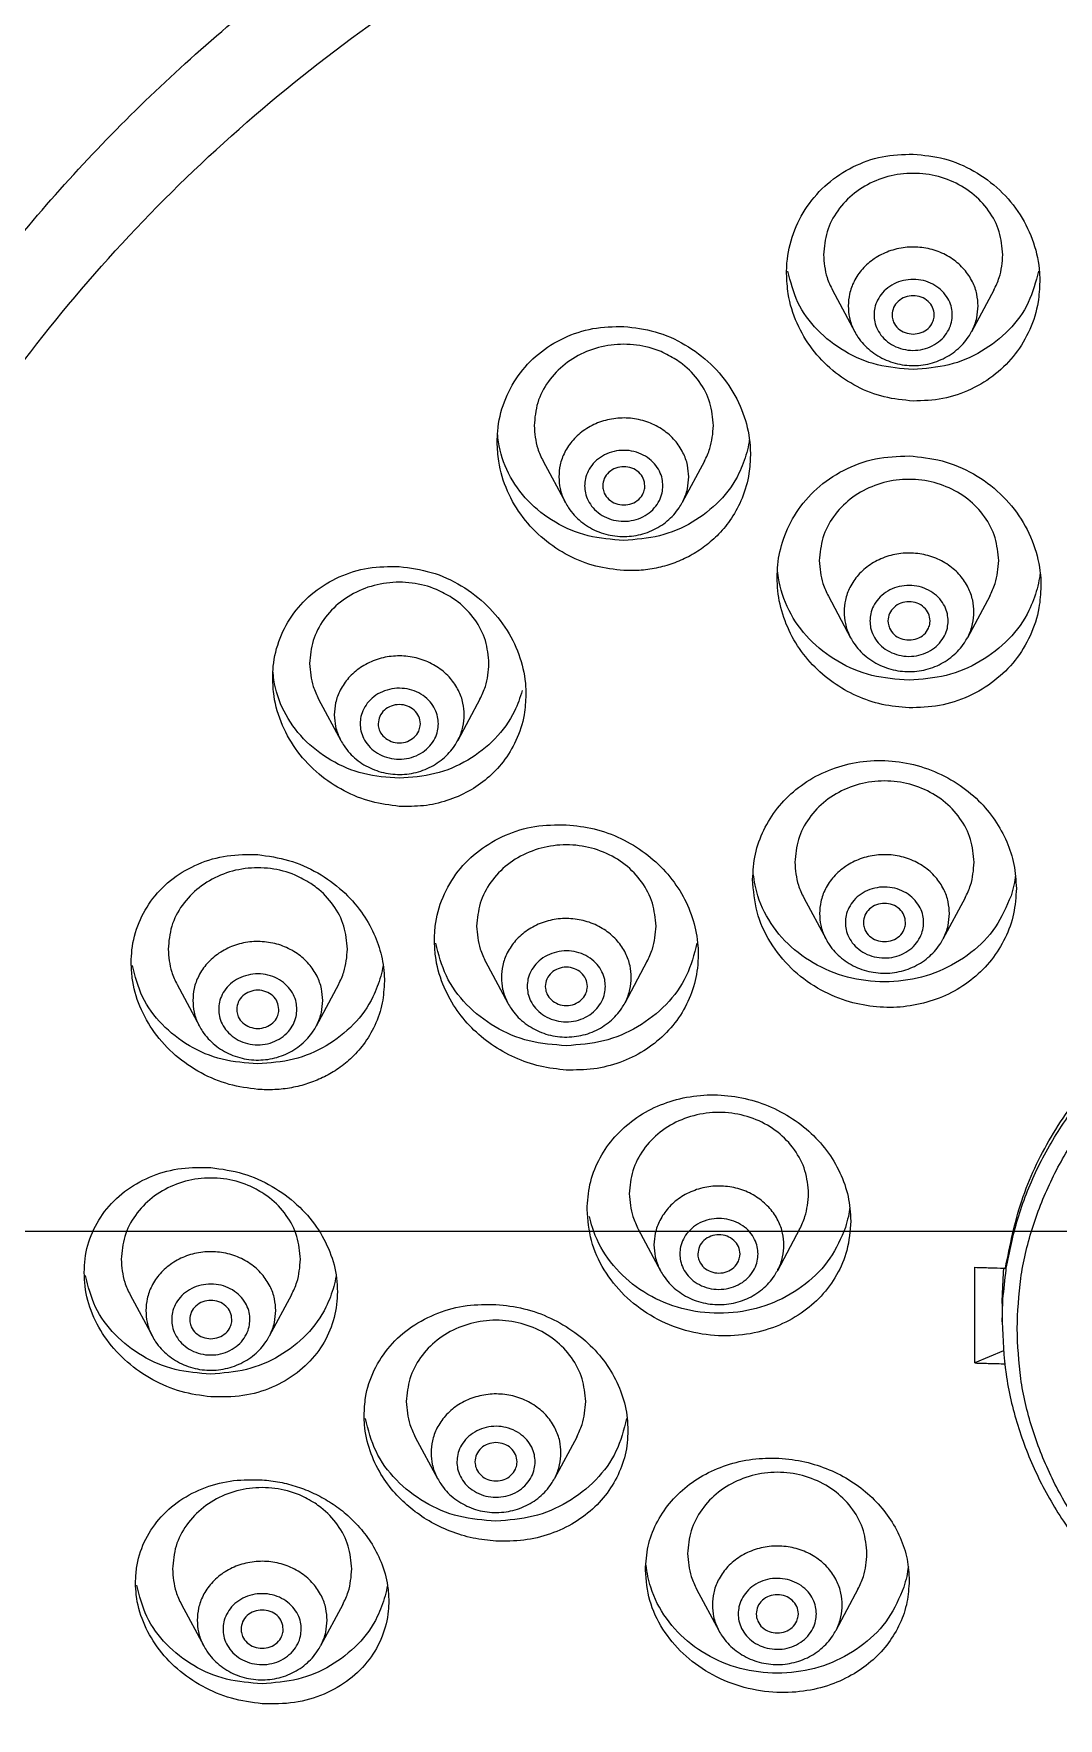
# Model space of a CAD drawing. Header units: millimetres. Extents: x 653 to 1073, y -85 to 509.
# Drawn here: x 808.85 to 812.74, y 172.05 to 178.44 of the extents above; entities that cross this region are included whole.
import ezdxf

# ---------------------------------------------------------------- set-up
doc = ezdxf.new("R2010")
doc.units = ezdxf.units.MM
doc.header["$MEASUREMENT"] = 0
doc.linetypes.add('CENTER', pattern=[2, 1.25, -0.25, 0.25, -0.25])
for name, color, linetype in [('CL', 1, 'CENTER'), ('D', 2, 'Continuous'), ('DWG', 7, 'Continuous')]:
    doc.layers.add(name, color=color, linetype=linetype)

msp = doc.modelspace()

# ---------------------------------------------------------------- linework, layer by layer
at = {"layer": 'CL', "ltscale": 5}
msp.add_line((807.0952, 173.8997), (821.2229, 173.8997), dxfattribs=at)
at = {"layer": 'D'}
for p, q in [((811.8804, 177.4663), (811.9646, 177.309)), ((812.492, 177.4663), (812.4078, 177.309)), ((812.1062, 177.3727), (812.1068, 177.3643)), ((812.2656, 177.3643), (812.2662, 177.3727)), ((810.7834, 176.8185), (810.8677, 176.6612)), ((811.3951, 176.8185), (811.3108, 176.6612)), ((811.0093, 176.7248), (811.0099, 176.7165)), ((811.1687, 176.7165), (811.1693, 176.7248)), ((811.8647, 176.3066), (811.949, 176.1493)), ((812.4764, 176.3066), (812.3921, 176.1493)), ((812.0905, 176.213), (812.0911, 176.2046)), ((812.2499, 176.2046), (812.2505, 176.213)), ((809.9323, 175.9167), (810.0166, 175.7595)), ((810.544, 175.9167), (810.4597, 175.7595)), ((810.1582, 175.8231), (810.1587, 175.8148)), ((810.3176, 175.8148), (810.3182, 175.8231)), ((811.7717, 175.1634), (811.8559, 175.0061)), ((812.3833, 175.1634), (812.2991, 175.0061)), ((811.9975, 175.0698), (811.9981, 175.0614)), ((812.1569, 175.0614), (812.1575, 175.0698)), ((810.5656, 174.9214), (810.6498, 174.7641)), ((811.1772, 174.9214), (811.093, 174.7641)), ((809.396, 174.8342), (809.4803, 174.677)), ((810.0077, 174.8342), (809.9234, 174.677)), ((810.7914, 174.8278), (810.792, 174.8194)), ((810.9508, 174.8194), (810.9514, 174.8278)), ((809.6218, 174.7406), (809.6224, 174.7323)), ((809.7812, 174.7323), (809.7818, 174.7406)), ((811.1441, 173.9073), (811.2283, 173.75)), ((811.7557, 173.9073), (811.6715, 173.75)), ((811.3699, 173.8137), (811.3705, 173.8053)), ((811.5293, 173.8053), (811.5299, 173.8137)), ((809.2179, 173.6587), (809.3022, 173.5014)), ((809.8296, 173.6587), (809.7453, 173.5014)), ((812.5236, 173.6253), (812.5236, 173.5563)), ((809.4437, 173.565), (809.4443, 173.5567)), ((809.6031, 173.5567), (809.6037, 173.565)), ((812.5286, 173.4461), (812.4203, 173.4004)), ((810.299, 173.1195), (810.3833, 172.9622)), ((810.9107, 173.1195), (810.8264, 172.9622)), ((810.5248, 173.0259), (810.5254, 173.0175)), ((810.6842, 173.0175), (810.6848, 173.0259)), ((811.3653, 172.5432), (811.4496, 172.3859)), ((811.977, 172.5432), (811.8927, 172.3859)), ((809.4124, 172.4852), (809.4967, 172.3279)), ((810.0241, 172.4852), (809.9398, 172.3279)), ((809.6383, 172.3916), (809.6389, 172.3832)), ((809.7977, 172.3832), (809.7983, 172.3916)), ((811.5912, 172.4496), (811.5918, 172.4412)), ((811.7506, 172.4412), (811.7512, 172.4496))]:
    msp.add_line(p, q, dxfattribs=at)
for points in [[(811.7062, 177.5295), (811.7079, 177.5689), (811.7325, 177.6815), (811.7847, 177.7836), (811.8618, 177.8696), (811.9581, 177.9334), (812.0685, 177.9718), (812.1862, 177.9823)], [(812.1862, 177.9823), (812.3045, 177.9641), (812.4168, 177.9174), (812.5145, 177.8452), (812.5914, 177.7521), (812.6422, 177.6456), (812.665, 177.5323), (812.6662, 177.4985)], [(812.5262, 177.6009), (812.5124, 177.6877), (812.4722, 177.7675), (812.4088, 177.8338), (812.3274, 177.8812), (812.2346, 177.9059), (812.1378, 177.9059), (812.045, 177.8812), (811.9635, 177.8338), (811.9002, 177.7675), (811.86, 177.6877), (811.8462, 177.6009)], [(812.4325, 177.4065), (812.4276, 177.4508), (812.4107, 177.4984), (812.3798, 177.5445), (812.3355, 177.5841), (812.2805, 177.6127), (812.2192, 177.6278), (812.1558, 177.6281), (812.0943, 177.6136), (812.039, 177.5855), (811.994, 177.5462), (811.9624, 177.4998), (811.945, 177.4517), (811.9399, 177.4065)], [(811.8462, 177.6009), (811.86, 177.5141), (811.8804, 177.4663)], [(812.492, 177.4663), (812.5124, 177.5141), (812.5262, 177.6009)], [(812.1862, 177.0461), (812.0764, 177.062), (811.9736, 177.1013), (811.8813, 177.1624), (811.8037, 177.2436), (811.7463, 177.3409), (811.7127, 177.4525), (811.7062, 177.5295)], [(812.1862, 177.1659), (812.051, 177.1835), (811.9267, 177.235), (811.8234, 177.316), (811.7496, 177.4202), (811.7111, 177.539)], [(812.3345, 177.3727), (812.3316, 177.3992), (812.3214, 177.4279), (812.3028, 177.4557), (812.2762, 177.4796), (812.2431, 177.4969), (812.2061, 177.5059), (812.1679, 177.5061), (812.1308, 177.4974), (812.0975, 177.4804), (812.0704, 177.4567), (812.0514, 177.4288), (812.0409, 177.3999), (812.0379, 177.3727)], [(812.6613, 177.539), (812.6228, 177.4202), (812.549, 177.316), (812.4457, 177.235), (812.3214, 177.1835), (812.1862, 177.1659)], [(812.6662, 177.4985), (812.6596, 177.4216), (812.6281, 177.3172), (812.5735, 177.2252), (812.4987, 177.1489), (812.4057, 177.0909), (812.2986, 177.0555), (812.1862, 177.0461)], [(812.2662, 177.3727), (812.2601, 177.4005), (812.2428, 177.424), (812.2168, 177.4397), (812.1862, 177.4452), (812.1556, 177.4397), (812.1296, 177.424), (812.1123, 177.4005), (812.1062, 177.3727)], [(811.9399, 177.4065), (811.9448, 177.3623), (811.9617, 177.3147), (811.9645, 177.3092)], [(812.0379, 177.3727), (812.0408, 177.3462), (812.051, 177.3175), (812.0695, 177.2897), (812.0962, 177.2658), (812.1293, 177.2486), (812.1663, 177.2395), (812.2045, 177.2393), (812.2416, 177.248), (812.2749, 177.265), (812.302, 177.2887), (812.321, 177.3166), (812.3315, 177.3456), (812.3345, 177.3727)], [(812.4078, 177.3092), (812.41, 177.3133), (812.4274, 177.3614), (812.4325, 177.4065)], [(810.6093, 176.8904), (810.6113, 176.9325), (810.6367, 177.0431), (810.689, 177.1417), (810.7658, 177.2242), (810.8618, 177.2849), (810.9718, 177.3206), (811.0893, 177.3288)], [(811.0893, 177.3288), (811.2082, 177.3084), (811.3209, 177.2597), (811.4188, 177.186), (811.4955, 177.0922), (811.5458, 176.9862), (811.568, 176.8759), (811.5693, 176.8415)], [(811.9646, 177.3091), (811.9769, 177.2887), (812.0234, 177.2379), (812.0838, 177.2014), (812.1528, 177.1827), (812.2243, 177.1833), (812.2922, 177.203), (812.3511, 177.2397), (812.3963, 177.2899), (812.4078, 177.3091)], [(812.1067, 177.3643), (812.1123, 177.345), (812.1296, 177.3214), (812.1556, 177.3057), (812.1862, 177.3002), (812.2168, 177.3057), (812.2428, 177.3214), (812.2601, 177.345), (812.2656, 177.3643)], [(811.2871, 177.2037), (811.2305, 177.2334), (811.1376, 177.2581), (811.0409, 177.2581), (810.948, 177.2334), (810.8666, 177.1859), (810.8032, 177.1197), (810.763, 177.0399), (810.7493, 176.9531)], [(811.4293, 176.9531), (811.4155, 177.0399), (811.3753, 177.1197), (811.3119, 177.1859), (811.2871, 177.2037)], [(811.0893, 176.518), (810.954, 176.5357), (810.8298, 176.5871), (810.7265, 176.6682), (810.6526, 176.7723), (810.6141, 176.8912), (810.6104, 176.9234)], [(810.7493, 176.9531), (810.763, 176.8662), (810.7834, 176.8184)], [(811.3356, 176.7587), (811.3307, 176.8029), (811.3137, 176.8505), (811.2828, 176.8967), (811.2385, 176.9362), (811.1836, 176.9649), (811.1222, 176.9799), (811.0589, 176.9802), (810.9974, 176.9658), (810.942, 176.9376), (810.8971, 176.8983), (810.8655, 176.8519), (810.8481, 176.8039), (810.843, 176.7587)], [(811.3951, 176.8184), (811.4155, 176.8662), (811.4293, 176.9531)], [(811.0893, 176.4039), (810.9827, 176.4207), (810.8798, 176.4607), (810.7868, 176.5224), (810.7074, 176.6053), (810.6486, 176.7049), (810.6152, 176.8177), (810.6093, 176.8904)], [(811.2376, 176.7248), (811.2347, 176.7514), (811.2245, 176.7801), (811.2059, 176.8079), (811.1792, 176.8317), (811.1461, 176.849), (811.1091, 176.8581), (811.0709, 176.8582), (811.0339, 176.8495), (811.0005, 176.8326), (810.9735, 176.8089), (810.9545, 176.7809), (810.944, 176.752), (810.9409, 176.7248)], [(811.5656, 176.8995), (811.5644, 176.8912), (811.5558, 176.8506)], [(811.1693, 176.7248), (811.1632, 176.7526), (811.1458, 176.7761), (811.1199, 176.7918), (811.0893, 176.7974), (811.0586, 176.7918), (811.0327, 176.7761), (811.0154, 176.7526), (811.0093, 176.7248)], [(811.5558, 176.8506), (811.5259, 176.7723), (811.452, 176.6682), (811.3488, 176.5871), (811.2245, 176.5357), (811.0893, 176.518)], [(811.5693, 176.8415), (811.5636, 176.7716), (811.5375, 176.6783), (811.497, 176.6019), (811.4489, 176.542), (811.3965, 176.4956), (811.3413, 176.4601), (811.2828, 176.4335), (811.2205, 176.4149), (811.1553, 176.405), (811.0893, 176.4039)], [(811.6705, 176.377), (811.6731, 176.4256), (811.6948, 176.523), (811.7436, 176.6231), (811.8207, 176.7132), (811.9225, 176.7834), (812.043, 176.8267), (812.1705, 176.8384)], [(812.1705, 176.8384), (812.2956, 176.8192), (812.4145, 176.7699), (812.5166, 176.6944), (812.5955, 176.5987), (812.6478, 176.4878), (812.6696, 176.373), (812.6705, 176.3444)], [(810.843, 176.7587), (810.8478, 176.7144), (810.8648, 176.6668), (810.8676, 176.6613)], [(811.3109, 176.6613), (811.313, 176.6654), (811.3305, 176.7135), (811.3356, 176.7587)], [(812.5105, 176.4412), (812.4967, 176.528), (812.4565, 176.6078), (812.3932, 176.6741), (812.3118, 176.7215), (812.2189, 176.7462), (812.1221, 176.7462), (812.0293, 176.7215), (811.9479, 176.6741), (811.8845, 176.6078), (811.8443, 176.528), (811.8305, 176.4412)], [(810.9409, 176.7248), (810.9439, 176.6983), (810.954, 176.6696), (810.9726, 176.6418), (810.9993, 176.618), (811.0324, 176.6007), (811.0694, 176.5916), (811.1076, 176.5915), (811.1447, 176.6002), (811.178, 176.6171), (811.205, 176.6408), (811.224, 176.6688), (811.2345, 176.6977), (811.2376, 176.7248)], [(811.0098, 176.7165), (811.0154, 176.6971), (811.0327, 176.6736), (811.0586, 176.6579), (811.0893, 176.6523), (811.1199, 176.6579), (811.1458, 176.6736), (811.1632, 176.6971), (811.1687, 176.7165)], [(810.8677, 176.6612), (810.88, 176.6409), (810.9264, 176.59), (810.9868, 176.5535), (811.0559, 176.5348), (811.1273, 176.5355), (811.1953, 176.5551), (811.2542, 176.5918), (811.2993, 176.642), (811.3108, 176.6612)], [(809.7582, 175.9956), (809.7606, 176.041), (809.7864, 176.1472), (809.8386, 176.2422), (809.9152, 176.3216), (810.0109, 176.3796), (810.1208, 176.4129), (810.2382, 176.4191)], [(810.2382, 176.4191), (810.3593, 176.3967), (810.4732, 176.3458), (810.5712, 176.2705), (810.6468, 176.1768), (810.6957, 176.0725), (810.7172, 175.9629), (810.7181, 175.9335)], [(811.8305, 176.4412), (811.8443, 176.3544), (811.8647, 176.3065)], [(812.4168, 176.2468), (812.4119, 176.291), (812.395, 176.3386), (812.3641, 176.3848), (812.3198, 176.4243), (812.2649, 176.453), (812.2035, 176.468), (812.1401, 176.4683), (812.0786, 176.4539), (812.0233, 176.4257), (811.9783, 176.3864), (811.9467, 176.34), (811.9293, 176.292), (811.9242, 176.2468)], [(812.4763, 176.3065), (812.4967, 176.3544), (812.5105, 176.4412)], [(810.4377, 176.3009), (810.3794, 176.3317), (810.2865, 176.3564), (810.1898, 176.3564), (810.0969, 176.3317), (810.0155, 176.2842), (809.9521, 176.218), (809.9119, 176.1382), (809.8982, 176.0514)], [(812.1705, 175.8832), (812.0683, 175.8966), (811.9718, 175.9289), (811.8832, 175.9792), (811.8051, 176.0465), (811.741, 176.13), (811.696, 176.2255), (811.6732, 176.3273), (811.6705, 176.377)], [(812.1705, 175.988), (812.0297, 176.0064), (811.9002, 176.06), (811.7926, 176.1444), (811.7157, 176.2529), (811.6756, 176.3767), (811.6717, 176.4106)], [(812.3188, 176.213), (812.3159, 176.2395), (812.3058, 176.2682), (812.2872, 176.296), (812.2605, 176.3198), (812.2274, 176.3371), (812.1904, 176.3462), (812.1522, 176.3464), (812.1151, 176.3377), (812.0818, 176.3207), (812.0547, 176.297), (812.0357, 176.2691), (812.0253, 176.2401), (812.0222, 176.213)], [(812.6654, 176.3767), (812.6564, 176.3345)], [(812.6679, 176.3951), (812.6654, 176.3767)], [(810.5782, 176.0514), (810.5644, 176.1382), (810.5242, 176.218), (810.4608, 176.2842), (810.4377, 176.3009)], [(812.2505, 176.213), (812.2444, 176.2407), (812.2271, 176.2642), (812.2011, 176.28), (812.1705, 176.2855), (812.1399, 176.28), (812.1139, 176.2642), (812.0966, 176.2407), (812.0905, 176.213)], [(812.6705, 176.3444), (812.6629, 176.2619), (812.6296, 176.1568), (812.5725, 176.0639), (812.4943, 175.9866), (812.3969, 175.9277), (812.2855, 175.8924), (812.1705, 175.8832)], [(812.6564, 176.3345), (812.6253, 176.2529), (812.5484, 176.1444), (812.4408, 176.06), (812.3114, 176.0064), (812.1705, 175.988)], [(811.9242, 176.2468), (811.9291, 176.2026), (811.946, 176.155), (811.9489, 176.1495)], [(812.3921, 176.1494), (812.3943, 176.1536), (812.4117, 176.2016), (812.4168, 176.2468)], [(812.0222, 176.213), (812.0251, 176.1865), (812.0353, 176.1578), (812.0539, 176.13), (812.0805, 176.1061), (812.1136, 176.0888), (812.1507, 176.0798), (812.1889, 176.0796), (812.2259, 176.0883), (812.2593, 176.1053), (812.2863, 176.129), (812.3053, 176.1569), (812.3158, 176.1858), (812.3188, 176.213)], [(812.0911, 176.2046), (812.0966, 176.1852), (812.1139, 176.1617), (812.1399, 176.146), (812.1705, 176.1405), (812.2011, 176.146), (812.2271, 176.1617), (812.2444, 176.1852), (812.25, 176.2046)], [(811.9489, 176.1493), (811.9612, 176.129), (812.0077, 176.0782), (812.0681, 176.0416), (812.1371, 176.0229), (812.2086, 176.0236), (812.2766, 176.0432), (812.3355, 176.0799), (812.3806, 176.1301), (812.3921, 176.1493)], [(809.8982, 176.0514), (809.9119, 175.9645), (809.9323, 175.9167)], [(810.4845, 175.857), (810.4796, 175.9012), (810.4626, 175.9488), (810.4317, 175.995), (810.3874, 176.0345), (810.3325, 176.0632), (810.2711, 176.0782), (810.2078, 176.0785), (810.1463, 176.0641), (810.0909, 176.0359), (810.046, 175.9966), (810.0144, 175.9502), (809.9969, 175.9022), (809.9918, 175.857)], [(810.544, 175.9167), (810.5644, 175.9645), (810.5782, 176.0514)], [(810.2382, 175.51), (810.1329, 175.5279), (810.0288, 175.569), (809.9339, 175.6325), (809.8537, 175.7171), (809.7957, 175.8168), (809.7634, 175.9281), (809.7582, 175.9956)], [(810.2382, 175.6163), (810.1029, 175.634), (809.9786, 175.6854), (809.8754, 175.7665), (809.8015, 175.8706), (809.763, 175.9894), (809.7591, 176.0235)], [(810.3865, 175.8231), (810.3835, 175.8497), (810.3734, 175.8783), (810.3548, 175.9062), (810.3281, 175.93), (810.295, 175.9473), (810.258, 175.9564), (810.2198, 175.9565), (810.1827, 175.9478), (810.1494, 175.9309), (810.1224, 175.9072), (810.1034, 175.8792), (810.0929, 175.8503), (810.0898, 175.8231)], [(810.7046, 175.9489), (810.6748, 175.8706), (810.6009, 175.7665), (810.4977, 175.6854), (810.3734, 175.634), (810.2382, 175.6163)], [(810.7181, 175.9335), (810.7111, 175.8569), (810.6803, 175.7593), (810.6316, 175.679), (810.5717, 175.6163), (810.5009, 175.5673), (810.4189, 175.5319), (810.3296, 175.5125), (810.2382, 175.51)], [(809.9918, 175.857), (809.9967, 175.8127), (810.0137, 175.7651), (810.0165, 175.7596)], [(810.3182, 175.8231), (810.3121, 175.8509), (810.2947, 175.8744), (810.2688, 175.8901), (810.2382, 175.8956), (810.2075, 175.8901), (810.1816, 175.8744), (810.1642, 175.8509), (810.1582, 175.8231)], [(810.4598, 175.7596), (810.4619, 175.7637), (810.4794, 175.8118), (810.4845, 175.857)], [(810.0898, 175.8231), (810.0928, 175.7966), (810.1029, 175.7679), (810.1215, 175.7401), (810.1482, 175.7163), (810.1813, 175.699), (810.2183, 175.6899), (810.2565, 175.6898), (810.2936, 175.6985), (810.3269, 175.7154), (810.3539, 175.7391), (810.3729, 175.7671), (810.3834, 175.796), (810.3865, 175.8231)], [(810.1587, 175.8147), (810.1642, 175.7954), (810.1816, 175.7719), (810.2075, 175.7562), (810.2382, 175.7506), (810.2688, 175.7562), (810.2947, 175.7719), (810.3121, 175.7954), (810.3176, 175.8147)], [(810.0166, 175.7595), (810.0289, 175.7391), (810.0753, 175.6883), (810.1357, 175.6518), (810.2048, 175.6331), (810.2762, 175.6337), (810.3442, 175.6534), (810.4031, 175.6901), (810.4482, 175.7403), (810.4597, 175.7595)], [(811.5775, 175.2325), (811.5883, 175.3289), (811.6202, 175.4201), (811.672, 175.5028), (811.7417, 175.5734), (811.8289, 175.6298), (811.9301, 175.6675), (812.038, 175.6832), (812.1468, 175.6765), (812.2548, 175.647), (812.3531, 175.5966), (812.4341, 175.5315), (812.4963, 175.4571), (812.5408, 175.3761), (812.568, 175.2898), (812.5775, 175.199)], [(812.4175, 175.298), (812.4037, 175.3848), (812.3635, 175.4646), (812.3002, 175.5309), (812.2187, 175.5783), (812.1259, 175.603), (812.0291, 175.603), (811.9363, 175.5783), (811.8548, 175.5309), (811.7915, 175.4646), (811.7513, 175.3848), (811.7375, 175.298)], [(810.3714, 175.0019), (810.3747, 175.0556), (810.4039, 175.1654), (810.4615, 175.2638), (810.5418, 175.3429), (810.6406, 175.4004), (810.7525, 175.4336), (810.8714, 175.4406)], [(810.8714, 175.4406), (810.977, 175.4245), (811.0783, 175.3879), (811.1701, 175.3325), (811.2474, 175.2621), (811.3077, 175.1795), (811.3486, 175.0888), (811.3692, 174.9931), (811.3714, 174.9489)], [(809.2218, 174.9172), (809.2248, 174.9662), (809.2516, 175.0693), (809.3044, 175.1608), (809.381, 175.2367), (809.4763, 175.2915), (809.5854, 175.3224), (809.7018, 175.3272)], [(809.7018, 175.3272), (809.8188, 175.3052), (809.929, 175.2575), (810.0227, 175.1896), (810.0946, 175.1092), (810.1422, 175.0271), (810.1706, 174.9434), (810.1817, 174.8548), (810.1818, 174.8472)], [(811.2114, 175.056), (811.1976, 175.1428), (811.1574, 175.2226), (811.0941, 175.2888), (811.0126, 175.3363), (810.9198, 175.361), (810.823, 175.361), (810.7302, 175.3363), (810.6487, 175.2888), (810.5854, 175.2226), (810.5452, 175.1428), (810.5314, 175.056)], [(812.3238, 175.1036), (812.3189, 175.1478), (812.302, 175.1954), (812.2711, 175.2415), (812.2268, 175.2811), (812.1719, 175.3098), (812.1105, 175.3248), (812.0471, 175.3251), (811.9856, 175.3107), (811.9302, 175.2825), (811.8853, 175.2432), (811.8537, 175.1968), (811.8363, 175.1487), (811.8312, 175.1036)], [(809.9024, 175.2177), (809.8431, 175.2492), (809.7502, 175.2739), (809.6534, 175.2739), (809.5606, 175.2492), (809.4792, 175.2017), (809.4158, 175.1355), (809.3756, 175.0557), (809.3618, 174.9689)], [(811.7375, 175.298), (811.7513, 175.2112), (811.7717, 175.1633)], [(812.3833, 175.1633), (812.4037, 175.2112), (812.4175, 175.298)], [(810.0418, 174.9689), (810.028, 175.0557), (809.9878, 175.1355), (809.9245, 175.2017), (809.9024, 175.2177)], [(812.5775, 175.199), (812.5667, 175.1029), (812.5348, 175.0114), (812.4829, 174.9286), (812.4141, 174.8588), (812.3311, 174.8043), (812.2376, 174.7675), (812.1368, 174.7495), (812.0352, 174.7513), (811.9322, 174.7732), (811.8242, 174.8211), (811.7242, 174.8967), (811.6453, 174.9952), (811.5945, 175.1108), (811.5775, 175.2325)], [(811.5867, 175.2117), (811.5799, 175.2543)], [(812.5572, 175.1703), (812.4981, 175.053), (812.4049, 174.9555), (812.2852, 174.8858), (812.1487, 174.8494), (812.0063, 174.8494), (811.8698, 174.8858), (811.7501, 174.9555), (811.6569, 175.053), (811.5978, 175.1703), (811.5867, 175.2117)], [(812.2258, 175.0698), (812.2229, 175.0963), (812.2127, 175.1249), (812.1942, 175.1527), (812.1675, 175.1766), (812.1344, 175.1939), (812.0974, 175.203), (812.0592, 175.2032), (812.0221, 175.1944), (811.9887, 175.1775), (811.9617, 175.1537), (811.9427, 175.1258), (811.9322, 175.0969), (811.9292, 175.0698)], [(812.5683, 175.2117), (812.5572, 175.1703)], [(812.5746, 175.2496), (812.5683, 175.2117)], [(812.1575, 175.0698), (812.1514, 175.0975), (812.1341, 175.121), (812.1081, 175.1367), (812.0775, 175.1423), (812.0469, 175.1367), (812.0209, 175.121), (812.0036, 175.0975), (811.9975, 175.0698)], [(811.1177, 174.8616), (811.1128, 174.9058), (811.0959, 174.9534), (811.065, 174.9996), (811.0207, 175.0391), (810.9658, 175.0678), (810.9044, 175.0828), (810.841, 175.0831), (810.7795, 175.0687), (810.7241, 175.0405), (810.6792, 175.0012), (810.6476, 174.9548), (810.6302, 174.9067), (810.6251, 174.8616)], [(811.8312, 175.1036), (811.8361, 175.0594), (811.853, 175.0118), (811.8558, 175.0063)], [(812.2991, 175.0062), (812.3013, 175.0104), (812.3187, 175.0584), (812.3238, 175.1036)], [(810.5314, 175.056), (810.5452, 174.9692), (810.5656, 174.9213)], [(811.1772, 174.9213), (811.1976, 174.9692), (811.2114, 175.056)], [(811.9292, 175.0698), (811.9321, 175.0432), (811.9423, 175.0146), (811.9608, 174.9868), (811.9875, 174.9629), (812.0206, 174.9456), (812.0576, 174.9366), (812.0958, 174.9364), (812.1329, 174.9451), (812.1663, 174.9621), (812.1933, 174.9858), (812.2123, 175.0137), (812.2228, 175.0426), (812.2258, 175.0698)], [(811.998, 175.0614), (812.0036, 175.042), (812.0209, 175.0185), (812.0469, 175.0028), (812.0775, 174.9973), (812.1081, 175.0028), (812.1341, 175.0185), (812.1514, 175.042), (812.1569, 175.0614)], [(812.5362, 173.7598), (812.598, 174.0154), (812.7094, 174.2567), (812.8669, 174.476), (813.0653, 174.6661), (813.2982, 174.8207), (813.5579, 174.935), (813.8361, 175.005), (814.1236, 175.0286)], [(812.5394, 173.7592), (812.5827, 173.9465), (812.6556, 174.1331), (812.7561, 174.309), (812.8819, 174.4707), (813.0311, 174.6156), (813.2003, 174.7405), (813.3871, 174.8436), (813.5873, 174.9224), (813.7979, 174.976), (814.0141, 175.003), (814.2329, 175.003), (814.4491, 174.976), (814.6597, 174.9225), (814.8599, 174.8437), (815.0468, 174.7406), (815.2161, 174.6157), (815.3653, 174.4708), (815.4911, 174.3091), (815.5916, 174.1331), (815.6646, 173.9465), (815.7088, 173.7532), (815.7208, 173.642)], [(809.3618, 174.9689), (809.3756, 174.882), (809.396, 174.8342)], [(809.9481, 174.7745), (809.9432, 174.8187), (809.9263, 174.8663), (809.8954, 174.9125), (809.8511, 174.952), (809.7961, 174.9807), (809.7348, 174.9957), (809.6714, 174.996), (809.6099, 174.9816), (809.5546, 174.9534), (809.5096, 174.9141), (809.478, 174.8677), (809.4606, 174.8197), (809.4555, 174.7745)], [(810.0076, 174.8342), (810.028, 174.882), (810.0418, 174.9689)], [(810.8714, 174.5105), (810.7722, 174.5251), (810.6762, 174.5579), (810.5883, 174.6074), (810.5126, 174.6708), (810.451, 174.7463), (810.4036, 174.8364), (810.3755, 174.943), (810.3714, 175.0019)], [(810.8714, 174.6028), (810.7305, 174.6212), (810.6011, 174.6748), (810.4935, 174.7592), (810.4166, 174.8677), (810.3765, 174.9915)], [(811.0197, 174.8278), (811.0168, 174.8543), (811.0066, 174.8829), (810.9881, 174.9108), (810.9614, 174.9346), (810.9283, 174.9519), (810.8913, 174.961), (810.8531, 174.9611), (810.816, 174.9524), (810.7827, 174.9355), (810.7556, 174.9117), (810.7366, 174.8838), (810.7261, 174.8549), (810.7231, 174.8278)], [(811.3663, 174.9915), (811.3262, 174.8677), (811.2493, 174.7592), (811.1417, 174.6748), (811.0123, 174.6212), (810.8714, 174.6028)], [(811.3714, 174.9489), (811.3682, 174.8969), (811.346, 174.8038), (811.3036, 174.7187), (811.2424, 174.6441), (811.1652, 174.5836), (811.0746, 174.5398), (810.9751, 174.5151), (810.8714, 174.5105)], [(811.8559, 175.0061), (811.8682, 174.9858), (811.9147, 174.935), (811.9751, 174.8984), (812.0441, 174.8797), (812.1156, 174.8804), (812.1835, 174.9), (812.2424, 174.9367), (812.2876, 174.9869), (812.2991, 175.0061)], [(809.7018, 174.437), (809.5939, 174.4563), (809.487, 174.4998), (809.3902, 174.5663), (809.3104, 174.653), (809.255, 174.7522), (809.2259, 174.8593), (809.2218, 174.9172)], [(809.7018, 174.5338), (809.5666, 174.5515), (809.4423, 174.6029), (809.3391, 174.684), (809.2652, 174.7881), (809.2267, 174.9069)], [(810.1772, 174.9086), (810.1769, 174.9069), (810.1683, 174.8664)], [(810.9514, 174.8278), (810.9453, 174.8555), (810.928, 174.879), (810.902, 174.8947), (810.8714, 174.9003), (810.8408, 174.8947), (810.8148, 174.879), (810.7975, 174.8555), (810.7914, 174.8278)], [(812.5802, 173.5309), (812.5945, 173.7209), (812.6371, 173.9074), (812.7076, 174.0874), (812.8044, 174.2571), (812.9258, 174.4131), (813.0697, 174.5529), (813.2329, 174.6733), (813.4132, 174.7728), (813.6062, 174.8488), (813.8094, 174.9005), (814.0179, 174.9265), (814.229, 174.9265), (814.4375, 174.9005), (814.6408, 174.8489), (814.8339, 174.7729), (815.0142, 174.6734), (815.1774, 174.553), (815.3214, 174.4132), (815.4428, 174.2572), (815.5397, 174.0874), (815.6101, 173.9074), (815.6527, 173.7209), (815.6671, 173.5309)], [(809.8501, 174.7406), (809.8472, 174.7672), (809.837, 174.7958), (809.8185, 174.8237), (809.7918, 174.8475), (809.7587, 174.8648), (809.7217, 174.8739), (809.6835, 174.874), (809.6464, 174.8653), (809.6131, 174.8484), (809.586, 174.8247), (809.567, 174.7967), (809.5566, 174.7678), (809.5535, 174.7406)], [(810.1683, 174.8664), (810.1384, 174.7881), (810.0646, 174.684), (809.9613, 174.6029), (809.8371, 174.5515), (809.7018, 174.5338)], [(810.1818, 174.8472), (810.1734, 174.7648), (810.1451, 174.679), (810.1023, 174.6075), (810.053, 174.553), (810.0011, 174.5123), (809.9475, 174.4818), (809.8908, 174.4592), (809.8299, 174.4438), (809.7662, 174.4363), (809.7018, 174.437)], [(810.6251, 174.8616), (810.63, 174.8174), (810.6469, 174.7698), (810.6497, 174.7642)], [(810.7231, 174.8278), (810.726, 174.8012), (810.7362, 174.7726), (810.7547, 174.7448), (810.7814, 174.7209), (810.8145, 174.7036), (810.8515, 174.6945), (810.8897, 174.6944), (810.9268, 174.7031), (810.9601, 174.7201), (810.9872, 174.7438), (811.0062, 174.7717), (811.0167, 174.8006), (811.0197, 174.8278)], [(810.792, 174.8194), (810.7975, 174.8), (810.8148, 174.7765), (810.8408, 174.7608), (810.8714, 174.7552), (810.902, 174.7608), (810.928, 174.7765), (810.9453, 174.8), (810.9509, 174.8194)], [(811.093, 174.7642), (811.0952, 174.7683), (811.1126, 174.8164), (811.1177, 174.8616)], [(809.4555, 174.7745), (809.4604, 174.7302), (809.4773, 174.6826), (809.4802, 174.6771)], [(809.7818, 174.7406), (809.7757, 174.7684), (809.7584, 174.7919), (809.7324, 174.8076), (809.7018, 174.8131), (809.6712, 174.8076), (809.6452, 174.7919), (809.6279, 174.7684), (809.6218, 174.7406)], [(809.9234, 174.6771), (809.9256, 174.6812), (809.943, 174.7293), (809.9481, 174.7745)], [(810.6498, 174.7641), (810.6621, 174.7438), (810.7086, 174.6929), (810.769, 174.6564), (810.838, 174.6377), (810.9095, 174.6384), (810.9775, 174.658), (811.0363, 174.6947), (811.0815, 174.7449), (811.093, 174.7641)], [(809.5535, 174.7406), (809.5564, 174.7141), (809.5666, 174.6854), (809.5852, 174.6576), (809.6119, 174.6338), (809.645, 174.6165), (809.682, 174.6074), (809.7202, 174.6073), (809.7572, 174.616), (809.7905, 174.6329), (809.8176, 174.6566), (809.8366, 174.6846), (809.8471, 174.7135), (809.8501, 174.7406)], [(809.6224, 174.7322), (809.6279, 174.7129), (809.6452, 174.6894), (809.6712, 174.6737), (809.7018, 174.6681), (809.7324, 174.6737), (809.7584, 174.6894), (809.7757, 174.7129), (809.7813, 174.7322)], [(809.4802, 174.677), (809.4925, 174.6566), (809.539, 174.6058), (809.5994, 174.5693), (809.6684, 174.5506), (809.7399, 174.5512), (809.8079, 174.5709), (809.8668, 174.6076), (809.9119, 174.6578), (809.9234, 174.677)], [(810.9499, 173.9816), (810.9611, 174.0771), (810.9941, 174.1673), (811.0476, 174.2483), (811.1188, 174.3161), (811.205, 174.3682), (811.3018, 174.4019), (811.4056, 174.4161), (811.5102, 174.41), (811.6121, 174.3842), (811.7067, 174.34), (811.7902, 174.2791), (811.8582, 174.2052), (811.9084, 174.1216), (811.9394, 174.0315), (811.9499, 173.9379)], [(811.7899, 174.0419), (811.7761, 174.1288), (811.7359, 174.2085), (811.6726, 174.2748), (811.5911, 174.3222), (811.4983, 174.347), (811.4015, 174.347), (811.3087, 174.3222), (811.2272, 174.2748), (811.1639, 174.2085), (811.1237, 174.1288), (811.1099, 174.0419)], [(809.0437, 173.7431), (809.0473, 173.7955), (809.0752, 173.8955), (809.1293, 173.9843), (809.2076, 174.0577), (809.3039, 174.1097), (809.412, 174.1378), (809.5237, 174.1413)], [(809.5237, 174.1413), (809.6458, 174.1177), (809.7558, 174.0695), (809.8503, 174.0003), (809.9244, 173.9155), (809.9746, 173.8214), (810.0003, 173.7218), (810.0037, 173.6702)], [(809.7247, 174.0418), (809.665, 174.0736), (809.5721, 174.0983), (809.4753, 174.0983), (809.3825, 174.0736), (809.3011, 174.0261), (809.2377, 173.9599), (809.1975, 173.8801), (809.1837, 173.7933)], [(811.6962, 173.8476), (811.6913, 173.8918), (811.6744, 173.9394), (811.6435, 173.9855), (811.5992, 174.0251), (811.5443, 174.0538), (811.4829, 174.0688), (811.4195, 174.0691), (811.358, 174.0547), (811.3026, 174.0265), (811.2577, 173.9871), (811.2261, 173.9408), (811.2087, 173.8927), (811.2036, 173.8476)], [(809.8637, 173.7933), (809.8499, 173.8801), (809.8097, 173.9599), (809.7464, 174.0261), (809.7247, 174.0418)], [(811.1099, 174.0419), (811.1237, 173.9551), (811.1441, 173.9073)], [(811.7557, 173.9073), (811.7761, 173.9551), (811.7899, 174.0419)], [(811.9467, 173.9908), (811.9407, 173.9557)], [(811.9499, 173.9379), (811.9347, 173.8269), (811.896, 173.7342), (811.8371, 173.6542), (811.7618, 173.5895), (811.6667, 173.5391), (811.5543, 173.509), (811.4333, 173.5045), (811.3085, 173.5283), (811.1901, 173.5813), (811.0913, 173.6575), (811.0153, 173.7531), (810.9665, 173.8642), (810.9499, 173.9816)], [(811.9296, 173.9143), (811.8705, 173.797), (811.7773, 173.6995), (811.6576, 173.6297), (811.5211, 173.5934), (811.3787, 173.5934), (811.2422, 173.6297), (811.1225, 173.6995), (811.0293, 173.797), (810.9702, 173.9143), (810.9591, 173.9557)], [(811.5982, 173.8137), (811.5953, 173.8403), (811.5851, 173.8689), (811.5666, 173.8967), (811.5399, 173.9206), (811.5068, 173.9379), (811.4698, 173.9469), (811.4316, 173.9471), (811.3945, 173.9384), (811.3611, 173.9214), (811.3341, 173.8977), (811.3151, 173.8698), (811.3046, 173.8409), (811.3016, 173.8137)], [(811.9407, 173.9557), (811.9296, 173.9143)], [(811.5299, 173.8137), (811.5238, 173.8415), (811.5065, 173.865), (811.4805, 173.8807), (811.4499, 173.8862), (811.4193, 173.8807), (811.3933, 173.865), (811.376, 173.8415), (811.3699, 173.8137)], [(809.77, 173.5989), (809.7651, 173.6431), (809.7482, 173.6907), (809.7173, 173.7369), (809.673, 173.7764), (809.618, 173.8051), (809.5567, 173.8201), (809.4933, 173.8204), (809.4318, 173.806), (809.3765, 173.7778), (809.3315, 173.7385), (809.2999, 173.6921), (809.2825, 173.6441), (809.2774, 173.5989)], [(811.2036, 173.8476), (811.2085, 173.8034), (811.2254, 173.7558), (811.2282, 173.7502)], [(811.3016, 173.8137), (811.3045, 173.7872), (811.3147, 173.7586), (811.3332, 173.7308), (811.3599, 173.7069), (811.393, 173.6896), (811.43, 173.6805), (811.4682, 173.6803), (811.5053, 173.6891), (811.5387, 173.706), (811.5657, 173.7298), (811.5847, 173.7577), (811.5952, 173.7866), (811.5982, 173.8137)], [(811.3704, 173.8053), (811.376, 173.786), (811.3933, 173.7625), (811.4193, 173.7468), (811.4499, 173.7412), (811.4805, 173.7468), (811.5065, 173.7625), (811.5238, 173.786), (811.5293, 173.8053)], [(811.6715, 173.7502), (811.6737, 173.7543), (811.6911, 173.8024), (811.6962, 173.8476)], [(809.5237, 173.2717), (809.4117, 173.2922), (809.3035, 173.3369), (809.2075, 173.4035), (809.1292, 173.4889), (809.0751, 173.586), (809.0471, 173.6911), (809.0437, 173.7431)], [(809.5237, 173.3582), (809.3885, 173.3759), (809.2642, 173.4273), (809.161, 173.5084), (809.0871, 173.6125), (809.0486, 173.7314)], [(809.1837, 173.7933), (809.1975, 173.7064), (809.2179, 173.6586)], [(809.8295, 173.6586), (809.8499, 173.7064), (809.8637, 173.7933)], [(809.9988, 173.731), (809.9902, 173.6908)], [(811.2283, 173.7501), (811.2406, 173.7297), (811.2871, 173.6789), (811.3475, 173.6424), (811.4165, 173.6237), (811.488, 173.6243), (811.556, 173.644), (811.6148, 173.6807), (811.66, 173.7309), (811.6715, 173.7501)], [(812.4203, 173.4004), (812.4195, 173.5813), (812.4203, 173.7629)], [(812.4203, 173.7629), (812.4782, 173.7613), (812.5305, 173.7599)], [(812.5237, 173.6422), (812.5292, 173.7485)], [(812.5264, 173.642), (812.5385, 173.7532)], [(812.5292, 173.7485), (812.5303, 173.7604)], [(812.5305, 173.7599), (812.5362, 173.7598)], [(812.5385, 173.7532), (812.5394, 173.7592)], [(809.672, 173.565), (809.6691, 173.5916), (809.6589, 173.6203), (809.6404, 173.6481), (809.6137, 173.6719), (809.5806, 173.6892), (809.5436, 173.6983), (809.5054, 173.6984), (809.4683, 173.6897), (809.435, 173.6728), (809.4079, 173.6491), (809.3889, 173.6211), (809.3785, 173.5922), (809.3754, 173.565)], [(810.0037, 173.6702), (810.0007, 173.622), (809.9753, 173.5249), (809.9251, 173.4376), (809.8511, 173.3636), (809.7563, 173.3085), (809.6457, 173.2767), (809.5237, 173.2717)], [(809.9902, 173.6908), (809.9773, 173.6509)], [(809.6037, 173.565), (809.5976, 173.5928), (809.5803, 173.6163), (809.5543, 173.632), (809.5237, 173.6376), (809.4931, 173.632), (809.4671, 173.6163), (809.4498, 173.5928), (809.4437, 173.565)], [(809.9773, 173.6509), (809.9603, 173.6125), (809.8865, 173.5084), (809.7832, 173.4273), (809.6589, 173.3759), (809.5237, 173.3582)], [(810.1048, 173.2021), (810.1105, 173.2696), (810.1432, 173.3727), (810.203, 173.464), (810.2848, 173.537), (810.3847, 173.5893), (810.4949, 173.6178), (810.6048, 173.6224)], [(810.6048, 173.6224), (810.7102, 173.6062), (810.8116, 173.5703), (810.9034, 173.5164), (810.9803, 173.4484), (811.0401, 173.3695), (811.0811, 173.2829), (811.1022, 173.1907), (811.1048, 173.1448)], [(812.5236, 173.6253), (812.5237, 173.6422)], [(812.5236, 173.5563), (812.5264, 173.642)], [(809.2774, 173.5989), (809.2823, 173.5546), (809.2992, 173.507), (809.3021, 173.5015)], [(809.3754, 173.565), (809.3783, 173.5385), (809.3885, 173.5098), (809.4071, 173.482), (809.4338, 173.4582), (809.4669, 173.4409), (809.5039, 173.4318), (809.5421, 173.4317), (809.5791, 173.4404), (809.6124, 173.4573), (809.6395, 173.481), (809.6585, 173.509), (809.669, 173.5379), (809.672, 173.565)], [(809.4443, 173.5567), (809.4498, 173.5373), (809.4671, 173.5138), (809.4931, 173.4981), (809.5237, 173.4925), (809.5543, 173.4981), (809.5803, 173.5138), (809.5976, 173.5373), (809.6032, 173.5567)], [(809.7453, 173.5015), (809.7475, 173.5056), (809.7649, 173.5537), (809.77, 173.5989)], [(810.9448, 173.2541), (810.9311, 173.3409), (810.8909, 173.4207), (810.8275, 173.487), (810.7461, 173.5344), (810.6532, 173.5591), (810.5565, 173.5591), (810.4636, 173.5344), (810.3822, 173.487), (810.3188, 173.4207), (810.2786, 173.3409), (810.2648, 173.2541)], [(812.5236, 173.5563), (812.5385, 173.3584), (812.5827, 173.1642), (812.6557, 172.9771), (812.756, 172.8006), (812.8819, 172.6382), (813.0309, 172.4928), (813.2005, 172.3672), (813.3873, 172.2638), (813.5879, 172.1845), (813.7986, 172.1309), (814.0153, 172.1039), (814.2339, 172.104), (814.4505, 172.1312), (814.661, 172.1851), (814.8613, 172.2645), (815.0479, 172.3679), (815.2171, 172.4935), (815.3659, 172.6388), (815.4915, 172.801), (815.5917, 172.9773), (815.6645, 173.1643), (815.7088, 173.3585), (815.7236, 173.5563)], [(809.3021, 173.5014), (809.3144, 173.4811), (809.3609, 173.4302), (809.4213, 173.3937), (809.4903, 173.375), (809.5618, 173.3757), (809.6298, 173.3953), (809.6887, 173.432), (809.7338, 173.4822), (809.7453, 173.5014)], [(815.6671, 173.5309), (815.6527, 173.341), (815.6101, 173.1545), (815.5397, 172.9745), (815.4428, 172.8048), (815.3215, 172.6488), (815.1776, 172.509), (815.0143, 172.3885), (814.8341, 172.2891), (814.641, 172.2131), (814.4378, 172.1614), (814.2293, 172.1354), (814.0182, 172.1354), (813.8097, 172.1614), (813.6065, 172.213), (813.4134, 172.289), (813.2331, 172.3884), (813.0698, 172.5089), (812.9259, 172.6487), (812.8045, 172.8047), (812.7076, 172.9745), (812.6371, 173.1545), (812.5945, 173.341), (812.5802, 173.5309)], [(812.4203, 173.4004), (812.4782, 173.3988), (812.5336, 173.3973)], [(810.8511, 173.0597), (810.8463, 173.1039), (810.8293, 173.1515), (810.7985, 173.1977), (810.7541, 173.2373), (810.6992, 173.2659), (810.6378, 173.2809), (810.5745, 173.2812), (810.5129, 173.2668), (810.4576, 173.2386), (810.4126, 173.1993), (810.3811, 173.1529), (810.3636, 173.1049), (810.3585, 173.0597)], [(810.2648, 173.2541), (810.2786, 173.1673), (810.299, 173.1194)], [(810.9107, 173.1194), (810.9311, 173.1673), (810.9448, 173.2541)], [(810.6048, 172.725), (810.5182, 172.7368), (810.4313, 172.7629), (810.351, 172.8018), (810.2819, 172.8498), (810.2226, 172.9065), (810.1687, 172.9795), (810.1275, 173.0677), (810.1065, 173.1664), (810.1048, 173.2021)], [(810.6048, 172.8009), (810.464, 172.8193), (810.3345, 172.8729), (810.227, 172.9573), (810.15, 173.0658), (810.1099, 173.1896)], [(810.7532, 173.0259), (810.7502, 173.0524), (810.7401, 173.0811), (810.7215, 173.1089), (810.6948, 173.1327), (810.6617, 173.15), (810.6247, 173.1591), (810.5865, 173.1593), (810.5494, 173.1506), (810.5161, 173.1336), (810.489, 173.1099), (810.47, 173.082), (810.4596, 173.053), (810.4565, 173.0259)], [(811.0998, 173.1896), (811.0597, 173.0658), (810.9827, 172.9573), (810.8752, 172.8729), (810.7457, 172.8193), (810.6048, 172.8009)], [(810.6848, 173.0259), (810.6788, 173.0536), (810.6614, 173.0771), (810.6355, 173.0929), (810.6048, 173.0984), (810.5742, 173.0929), (810.5483, 173.0771), (810.5309, 173.0536), (810.5248, 173.0259)], [(811.1048, 173.1448), (811.1021, 173.0981), (811.0807, 173.0085), (811.0394, 172.9267), (810.9795, 172.8549), (810.9028, 172.7961), (810.8114, 172.7531), (810.7102, 172.729), (810.6048, 172.725)], [(810.3585, 173.0597), (810.3634, 173.0155), (810.3803, 172.9679), (810.3832, 172.9624)], [(810.8265, 172.9623), (810.8286, 172.9665), (810.8461, 173.0145), (810.8511, 173.0597)], [(811.1712, 172.6156), (811.1816, 172.7055), (811.2125, 172.7907), (811.2626, 172.8678), (811.3293, 172.9332), (811.4105, 172.9848), (811.5024, 173.0202), (811.6019, 173.038), (811.7025, 173.0374), (811.7999, 173.0194), (811.8895, 172.9862), (811.9696, 172.9398), (812.0382, 172.8823), (812.0945, 172.8148), (812.1368, 172.7387), (812.1629, 172.6566), (812.1712, 172.5755)], [(810.4565, 173.0259), (810.4594, 172.9994), (810.4696, 172.9707), (810.4882, 172.9429), (810.5149, 172.919), (810.548, 172.9017), (810.585, 172.8927), (810.6232, 172.8925), (810.6603, 172.9012), (810.6936, 172.9182), (810.7206, 172.9419), (810.7396, 172.9698), (810.7501, 172.9987), (810.7532, 173.0259)], [(810.5254, 173.0175), (810.5309, 172.9981), (810.5483, 172.9746), (810.5742, 172.9589), (810.6048, 172.9534), (810.6355, 172.9589), (810.6614, 172.9746), (810.6788, 172.9981), (810.6843, 173.0175)], [(812.0112, 172.6778), (811.9974, 172.7646), (811.9572, 172.8444), (811.8938, 172.9107), (811.8124, 172.9581), (811.7196, 172.9828), (811.6228, 172.9828), (811.5299, 172.9581), (811.4485, 172.9107), (811.3852, 172.8444), (811.345, 172.7646), (811.3312, 172.6778)], [(809.2383, 172.568), (809.2424, 172.6232), (809.2716, 172.7211), (809.3272, 172.8077), (809.4068, 172.8787), (809.5035, 172.9283), (809.6103, 172.9545), (809.7183, 172.9576)], [(809.9188, 172.8686), (809.8595, 172.9001), (809.7667, 172.9248), (809.6699, 172.9248), (809.577, 172.9001), (809.4956, 172.8527), (809.4322, 172.7864), (809.392, 172.7066), (809.3783, 172.6198)], [(809.7183, 172.9576), (809.7852, 172.9486), (809.8512, 172.9313), (809.9145, 172.9062), (809.9736, 172.874), (810.0291, 172.834), (810.0814, 172.7842), (810.1293, 172.7224), (810.1692, 172.6457), (810.1939, 172.5556), (810.1983, 172.4987)], [(810.3833, 172.9622), (810.3955, 172.9419), (810.442, 172.8911), (810.5024, 172.8546), (810.5714, 172.8358), (810.6429, 172.8365), (810.7109, 172.8561), (810.7698, 172.8928), (810.8149, 172.943), (810.8264, 172.9622)], [(810.0583, 172.6198), (810.0445, 172.7066), (810.0043, 172.7864), (809.9409, 172.8527), (809.9188, 172.8686)], [(809.9646, 172.4254), (809.9597, 172.4697), (809.9428, 172.5173), (809.9119, 172.5634), (809.8675, 172.603), (809.8126, 172.6316), (809.7512, 172.6466), (809.6879, 172.6469), (809.6264, 172.6325), (809.571, 172.6044), (809.5261, 172.5651), (809.4945, 172.5187), (809.4771, 172.4706), (809.472, 172.4254)], [(811.3312, 172.6778), (811.345, 172.591), (811.3654, 172.5431)], [(811.9175, 172.4834), (811.9126, 172.5276), (811.8957, 172.5752), (811.8648, 172.6214), (811.8205, 172.6609), (811.7656, 172.6896), (811.7042, 172.7046), (811.6408, 172.7049), (811.5793, 172.6905), (811.5239, 172.6623), (811.479, 172.623), (811.4474, 172.5766), (811.43, 172.5286), (811.4249, 172.4834)], [(811.977, 172.5431), (811.9974, 172.591), (812.0112, 172.6778)], [(809.3783, 172.6198), (809.392, 172.533), (809.4125, 172.4852)], [(810.0241, 172.4852), (810.0445, 172.533), (810.0583, 172.6198)], [(812.1712, 172.5755), (812.1626, 172.4939), (812.1358, 172.4129), (812.0924, 172.3395), (812.0343, 172.2758), (811.962, 172.2228), (811.8738, 172.1816), (811.7702, 172.1565), (811.6545, 172.1526), (811.5302, 172.1753), (811.4125, 172.2261), (811.3138, 172.2994), (811.2376, 172.3919), (811.1882, 172.5), (811.1712, 172.6156)], [(811.1804, 172.5915), (811.1735, 172.6341)], [(812.1509, 172.5501), (812.0918, 172.4328), (811.9986, 172.3353), (811.8789, 172.2656), (811.7423, 172.2293), (811.6, 172.2293), (811.4635, 172.2656), (811.3438, 172.3353), (811.2506, 172.4328), (811.1914, 172.5501), (811.1804, 172.5915)], [(811.8195, 172.4496), (811.8166, 172.4761), (811.8064, 172.5048), (811.7879, 172.5326), (811.7612, 172.5564), (811.7281, 172.5737), (811.6911, 172.5828), (811.6529, 172.583), (811.6158, 172.5743), (811.5824, 172.5573), (811.5554, 172.5336), (811.5364, 172.5056), (811.5259, 172.4767), (811.5229, 172.4496)], [(812.162, 172.5915), (812.1509, 172.5501)], [(812.1681, 172.6275), (812.162, 172.5915)], [(809.7183, 172.1085), (809.6017, 172.1297), (809.4924, 172.1749), (809.3972, 172.2408), (809.3206, 172.3243), (809.2679, 172.419), (809.2412, 172.5212), (809.2383, 172.568)], [(809.7183, 172.1848), (809.583, 172.2024), (809.4588, 172.2538), (809.3555, 172.3349), (809.2816, 172.4391), (809.2432, 172.5579)], [(809.8666, 172.3916), (809.8637, 172.4181), (809.8535, 172.4468), (809.8349, 172.4746), (809.8082, 172.4985), (809.7751, 172.5157), (809.7381, 172.5248), (809.6999, 172.525), (809.6629, 172.5163), (809.6295, 172.4993), (809.6025, 172.4756), (809.5835, 172.4477), (809.573, 172.4187), (809.57, 172.3916)], [(810.1848, 172.5174), (810.1549, 172.4391), (810.081, 172.3349), (809.9778, 172.2538), (809.8535, 172.2024), (809.7183, 172.1848)], [(810.1934, 172.5582), (810.1848, 172.5174)], [(811.7512, 172.4496), (811.7451, 172.4773), (811.7278, 172.5008), (811.7018, 172.5166), (811.6712, 172.5221), (811.6406, 172.5166), (811.6146, 172.5008), (811.5973, 172.4773), (811.5912, 172.4496)], [(809.7983, 172.3916), (809.7922, 172.4193), (809.7748, 172.4429), (809.7489, 172.4586), (809.7183, 172.4641), (809.6877, 172.4586), (809.6617, 172.4429), (809.6444, 172.4193), (809.6383, 172.3916)], [(810.1983, 172.4987), (810.1963, 172.4602), (810.1732, 172.3645), (810.1238, 172.2765), (810.0493, 172.2015), (809.9532, 172.1457), (809.8406, 172.1136), (809.7183, 172.1085)], [(811.4249, 172.4834), (811.4298, 172.4392), (811.4467, 172.3916), (811.4495, 172.3861)], [(811.8928, 172.386), (811.895, 172.3902), (811.9124, 172.4382), (811.9175, 172.4834)], [(809.472, 172.4254), (809.4768, 172.3812), (809.4938, 172.3336), (809.4966, 172.3281)], [(809.57, 172.3916), (809.5729, 172.3651), (809.583, 172.3364), (809.6016, 172.3086), (809.6283, 172.2847), (809.6614, 172.2674), (809.6984, 172.2584), (809.7366, 172.2582), (809.7737, 172.2669), (809.807, 172.2839), (809.834, 172.3076), (809.8531, 172.3355), (809.8635, 172.3645), (809.8666, 172.3916)], [(809.9399, 172.328), (809.942, 172.3322), (809.9595, 172.3802), (809.9646, 172.4254)], [(811.5229, 172.4496), (811.5258, 172.4231), (811.5359, 172.3944), (811.5545, 172.3666), (811.5812, 172.3427), (811.6143, 172.3254), (811.6513, 172.3164), (811.6895, 172.3162), (811.7266, 172.3249), (811.7599, 172.3419), (811.787, 172.3656), (811.806, 172.3935), (811.8165, 172.4225), (811.8195, 172.4496)], [(811.5917, 172.4412), (811.5973, 172.4218), (811.6146, 172.3983), (811.6406, 172.3826), (811.6712, 172.3771), (811.7018, 172.3826), (811.7278, 172.3983), (811.7451, 172.4218), (811.7506, 172.4412)], [(809.4967, 172.3279), (809.509, 172.3076), (809.5554, 172.2568), (809.6158, 172.2203), (809.6849, 172.2016), (809.7563, 172.2022), (809.8243, 172.2218), (809.8832, 172.2585), (809.9283, 172.3088), (809.9398, 172.3279)], [(809.6388, 172.3832), (809.6444, 172.3639), (809.6617, 172.3403), (809.6877, 172.3246), (809.7183, 172.3191), (809.7489, 172.3246), (809.7748, 172.3403), (809.7922, 172.3639), (809.7977, 172.3832)], [(811.4496, 172.3859), (811.4619, 172.3656), (811.5084, 172.3148), (811.5688, 172.2783), (811.6378, 172.2595), (811.7093, 172.2602), (811.7772, 172.2798), (811.8361, 172.3165), (811.8813, 172.3667), (811.8928, 172.3859)]]:
    msp.add_spline(points, degree=3, dxfattribs=at)
at = {"layer": 'DWG'}
for points in [[(807.6236, 177.3617), (807.7033, 178.2845), (807.9406, 179.185), (808.33, 180.0412), (808.862, 180.8319), (809.524, 181.5376), (810.2996, 182.1408), (811.1698, 182.6261), (812.113, 182.9816), (813.1057, 183.1985), (814.1236, 183.2714)], [(814.1236, 183.2527), (813.5208, 183.2273), (812.8544, 183.1393), (812.1186, 182.9654), (811.3201, 182.6765), (810.4756, 182.2374), (809.6363, 181.6236), (808.9112, 180.8811), (808.3351, 180.0415), (807.9217, 179.1253), (807.6836, 178.1603), (807.6236, 177.3617)], [(807.4612, 174.0226), (807.5179, 174.8123), (807.687, 175.5889), (807.9659, 176.3391), (808.3502, 177.0505), (808.8334, 177.7106), (809.4075, 178.3079), (810.0628, 178.8321), (810.7878, 179.274), (811.5703, 179.6258), (812.3967, 179.8816), (813.2527, 180.0368), (814.1236, 180.0889)], [(814.1236, 168.0661), (813.4724, 168.0961), (812.8279, 168.1856), (812.1967, 168.3337), (811.5853, 168.5389), (810.9999, 168.7992), (810.4466, 169.1117), (809.931, 169.4735), (809.4584, 169.8806), (809.0337, 170.329), (808.6612, 170.814), (808.3448, 171.3307), (808.0876, 171.8737), (807.8924, 172.4375), (807.7612, 173.0164), (807.6952, 173.6043), (807.6952, 174.1952), (807.7612, 174.7831), (807.8924, 175.3619), (808.0876, 175.9258), (808.3448, 176.4688), (808.6612, 176.9855), (809.0337, 177.4705), (809.4584, 177.9189), (809.931, 178.326), (810.4466, 178.6877), (810.9999, 179.0003), (811.5853, 179.2606), (812.1967, 179.4658), (812.8279, 179.6139), (813.4724, 179.7034), (814.1236, 179.7333)], [(814.1236, 167.9563), (813.2523, 168.0084), (812.3961, 168.1637), (811.5697, 168.4195), (810.7873, 168.7714), (810.0624, 169.2133), (809.4073, 169.7374), (808.8335, 170.3345), (808.3504, 170.9944), (807.9661, 171.7056), (807.6872, 172.4559), (807.5179, 173.2326), (807.4612, 174.0226)]]:
    msp.add_spline(points, degree=3, dxfattribs=at)

doc.saveas('drawing.dxf')
